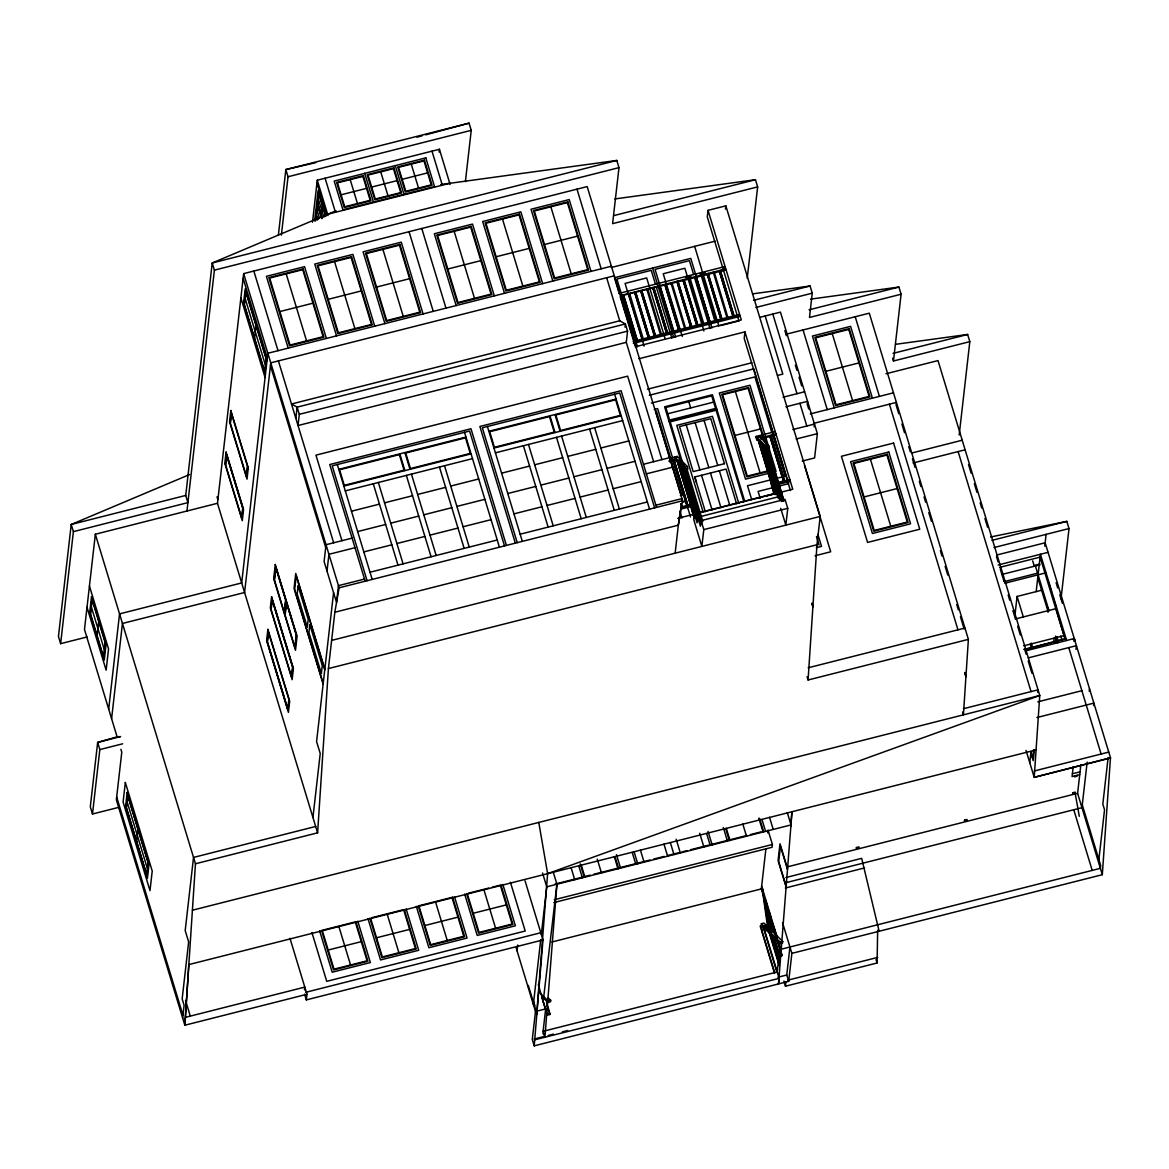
<?xml version="1.0" encoding="UTF-8"?>
<svg xmlns="http://www.w3.org/2000/svg" width="1169" height="1169" viewBox="0 0 1169 1169"><rect width="100%" height="100%" fill="white"/><g stroke="black" fill="none" stroke-linecap="round" stroke-linejoin="round"><path stroke-width="1.5" d="M331.616 640.393L675.156 553.185L678.341 525.173L682.638 500.756L587.174 186.572L243.649 273.619L217.478 503.284L95.347 534.233L195.457 863.774L184.848 1025.228L306.979 994.278L289.97 938.283M195.457 863.774L317.603 832.825L328.416 668.566L334.831 612.235L339.112 587.817L243.649 273.619M536.659 1014.677L547.618 873.638L538.777 822.435M791.91 811.724L790.858 826.425L791.895 811.914M786.123 334.246L869.283 313.175L968.385 639.37L808.071 679.993L816.97 544.754L820.2 516.42L725.832 205.832L708.019 210.347L707.274 216.879L738.983 321.227M968.385 639.37L963.417 714.829L962.555 711.994M535.534 1011.01L532.29 1039.489L534.218 1045.846L788.68 981.361L791.881 953.363L1102.309 874.69L1110.477 757.746L1034.214 777.341L1026.031 750.41M553.258 872.132L556.926 884.246L544.915 1037.239L543.103 1031.306L545.66 1008.905L535.49 1011.492L516.187 947.957M780.775 955.073L778.51 983.947L779.139 978.351L777.21 971.98L779.168 954.868M790.989 824.744L780.907 953.334L777.137 940.913M534.218 1045.846L542.986 939.92L525.042 880.812M693.597 513.746L691.2 504.423L680.928 507.025M1075.144 793.035L1075.232 792.1L1072.704 792.743L1072.601 793.678L1075.144 793.035L1079.294 816.313M87.061 636.973L60.627 643.666L73.399 531.632L71.221 524.457L189.568 474.556M95.347 534.233L84.489 629.463L117.105 736.806L120.553 736.602L97.655 742.417L90.305 806.829L92.497 814.004L118.917 807.311M90.554 613.798L92.132 600.033M97.1 635.337L98.664 621.572M103.646 656.876L105.21 643.111M92.497 814.004L99.833 749.592L97.655 742.417L117.105 736.806M108.688 709.115L119.545 613.886L241.676 582.936L267.847 353.272L611.372 266.225M111.596 718.687L122.453 623.457L244.584 592.508L270.755 362.843L614.28 275.796M136.598 841.432L137.986 829.289M73.399 531.632L187.902 502.626L185.725 495.437L212.217 262.981L336.029 210.771M186.952 511.028L214.395 270.156L212.217 262.981L616.808 160.445L618.986 167.635L612.6 223.644L757.644 186.894L755.466 179.705L614.806 198.949M225.661 464.721L226.728 455.384L242.714 508.033L241.647 517.37M230.395 423.178L231.462 413.841M244.423 304.408L245.811 292.265M254.608 337.914L255.982 325.771M182.656 1018.053L184.103 1005.369L182.159 998.925L188.647 941.922L185.199 930.553L193.528 857.418L315.674 826.468M246.381 475.827L247.448 466.489M278.383 235.027L285.85 169.578L469.061 123.154L471.239 130.329L465.394 181.633M264.778 371.421L266.167 359.278M281.378 235.13L288.027 176.753L285.85 169.578L315.703 162.652M312.503 222.212L317.281 180.216L439.427 149.267L450.123 184.468M314.622 220.956L318.1 190.547L325.786 215.885M268.505 632.707L267.438 642.044L287.793 709.057L288.86 699.72M271.164 609.37L272.231 600.033L292.586 667.046L291.519 676.383M274.51 579.956L275.899 567.827L285.631 599.829L284.242 611.971M315.44 220.342L316.01 215.447L317.018 218.793M315.63 220.941L316.156 216.28L317.194 219.699M316.375 214.409L317.442 205.072M318.713 193.879L317.647 203.216L321.285 215.169L322.352 205.846M295.845 418.356L297.116 407.148L291.49 403.992L619.731 320.803L625.371 323.959L627.563 331.148L626.277 342.342L661.902 459.607M625.006 327.159L625.371 323.959L297.116 407.148L299.308 414.323L298.022 425.531L626.277 342.342M284.403 612.804L285.835 600.194M284.944 614.602L286.376 601.991M285.148 614.967L286.537 602.824L296.254 634.84L294.88 646.968M327.013 571.115L328.927 554.311L355.011 547.691M333.56 592.654L316.58 741.614L320.233 753.494L312.941 817.467M304.481 989.909L304.802 987.104L185.71 1017.278M542.986 939.92L306.351 999.89L306.979 994.278M439.106 152.087L439.427 149.267M517.063 950.835L517.721 945.02M533.356 1004.463L540.721 939.788M541.335 934.44L546.756 886.818L542.548 872.98M543.132 1001.979L556.926 884.246M623.545 295.874L622.668 295.421L725.335 270.083L725.452 269.031L621.002 295.494M543.015 1033.849L543.117 1032.914M548.188 997.829L550.701 1000.284L550.526 1001.789L547.983 1002.432L548.144 1000.927L539.391 992.335M628.63 294.588L629.667 293.638L643.447 339.463L642.482 339.711L628.717 293.887M546.522 1002.374L549.927 1013.581L549.825 1014.517L547.282 1015.16L538.295 984.649M634.679 293.054L635.717 292.104L649.482 337.929L648.532 338.177L634.723 292.703L635.673 292.455L649.482 337.929M640.714 291.519L641.752 290.584L655.575 336.044L654.582 336.643L655.531 336.394L641.723 290.935L640.758 291.169L654.582 336.643M636.491 340.88L622.624 295.772L623.588 295.523L637.397 340.997M646.764 289.985L647.801 289.05L661.566 334.875L660.617 335.108L646.837 289.284M642.482 339.711L643.447 339.463M652.813 288.465L653.836 287.516L667.616 333.34L653.807 287.866L652.843 288.115L666.666 333.574L652.886 287.764M648.532 338.177L634.752 292.352M658.848 286.931L659.886 285.981L673.665 331.806M664.898 285.397L665.935 284.447L679.7 330.272L665.892 284.798L664.927 285.046L678.751 330.52M661.566 334.875L660.66 334.758M670.933 283.862L671.97 282.927L685.75 328.737L684.786 328.986L671.021 283.161M676.983 282.328L677.099 281.276M677.932 282.094L678.049 281.042M672.745 331.704L658.936 286.23M683.017 280.794L683.149 279.756M683.982 280.56L684.099 279.508M689.067 279.274L689.184 278.222M690.017 279.026L690.148 277.974M684.786 328.986L685.75 328.737M673.169 460.528L674.148 460.104L673.169 460.528L686.963 506.177M695.117 277.74L695.234 276.688M675.434 459.709L674.732 457.05L684.815 467.162L685.37 469.69L687.927 469.032L687.357 466.519L677.275 456.407L671.547 457.853M696.066 277.491L696.183 276.439M690.835 327.452L677.026 281.977L677.976 281.744L691.785 327.218L690.835 327.452L677.056 281.627L678.02 281.393L691.829 326.867L690.879 327.101M677.158 457.444L677.275 456.407M701.152 276.205L701.268 275.153M702.116 275.972L702.233 274.92M697.878 325.333L696.914 325.567L683.105 280.107L684.055 279.859L697.878 325.333L684.026 280.209L683.061 280.458L696.885 325.917M707.201 274.671L707.318 273.619M708.151 274.437L708.268 273.385M702.92 324.397L703.913 323.798L702.92 324.397L689.155 278.573L690.105 278.324L703.884 324.149M713.236 273.137L713.368 272.099M714.201 272.903L714.317 271.851M709.013 322.512L695.146 277.389L696.11 277.141L709.963 322.264L696.139 276.79L695.19 277.038L709.013 322.512L709.963 322.264M693.232 515.617L690.631 505.534L681.206 507.916M725.452 209.09L725.832 205.832M719.286 271.617L719.403 270.565M694.328 513.892L693.699 519.489L701.868 546.405L703.796 529.601L685.75 470.04M618.693 293.507L724.722 266.634L725.335 270.083M698.317 519.927L681.293 464.4M721.054 319.795L707.274 273.97L708.239 273.736L722.047 319.21L721.054 319.795L707.245 274.32L708.195 274.087L722.004 319.561M701.897 521.447L685.794 468.901L686.948 468.871L702.817 521.549M727.103 318.26L728.097 317.676L727.103 318.26L713.324 272.45L714.274 272.202L728.053 318.026M633.233 341.377L739.261 314.505L739.539 315.396L739.407 316.507L633.379 343.379M747.225 278.324L757.644 186.894M638.917 358.737L744.945 331.879L744.2 338.411L790.434 490.571M774.813 494.443L757.804 438.916L756.767 439.851L756.036 437.454L756.153 436.417L775.252 431.58M756.767 439.851L756.854 439.076L766.806 449.042L769.348 448.399L768.793 445.886L758.71 435.774M763.766 438.083L764.804 437.133L767.361 445.564M764.804 437.133L763.81 437.732M769.816 436.548L769.933 435.496M771.379 484.098L773.776 493.493M771.525 486.114L771.657 485.003M682.389 466.679L700.421 526.24L701.064 520.629L785.027 499.353L787.76 508.325L785.846 525.129L780.731 508.31M752.515 293.872L810.073 285.996L812.25 293.171L809.489 317.457L901.094 294.237L898.903 287.063L810.599 299.132M776.084 937.45L761.34 888.922L765.9 848.869M767.726 832.912L768.033 830.107L772.402 844.471L772.081 847.277L553.828 902.585M814.135 426.89L814.457 424.084L792.86 429.549M774.068 937.816L780.015 943.631L782.558 942.988L782.733 941.483L763.941 923.072L761.399 923.715L760.975 927.455L760.434 925.658L760.332 926.593L774.521 973.324M759.894 317.325L780.439 312.123L817.365 433.655L814.603 457.927L802.27 461.054M774.638 972.418L761.706 929.837L762.13 926.111L773.513 937.275L779.314 956.359L781.856 955.716L781.973 954.781L777.59 940.373M767.77 924.781L767.872 923.846M767.755 927.879L762.203 889.141M780.015 943.631L780.191 942.126L761.399 923.715M779.314 956.359L773.761 936.837M877.656 930.217L877.086 962.993L785.48 986.212L785.948 982.004M788.68 981.361L786.752 975.004L789.937 947.007M895.512 344.329L967.64 334.466L969.817 341.64L893.481 360.987L901.094 294.237M959.179 435.058L969.817 341.64M1014.882 615.858L1017.088 596.453L1042.28 590.067M1036.172 591.616L1040.425 554.267L1066.625 640.495L1074.238 638.493L1073.916 641.299L1075.188 640.963L1074.647 639.18L1073.347 639.385M1044.765 546.186L1046.109 534.365M1029.743 762.626L1030.926 752.222L1032.724 758.111L1033.688 749.65M1037.751 692.384L1038.043 689.827L963.431 708.721M1047.672 611.782L1048.067 608.275M1034.36 750.264L1033.177 760.61L1030.853 752.924M1053.78 641.518L1054.175 638.026M1055.446 642.205L1056.045 636.959M1061.014 598.82L1069.021 528.563L1066.829 521.374L990.567 536.995M1075.991 649.409L1076.415 645.668L1028.267 657.869M1073.2 766.776L1072.09 776.581L1079.718 774.652M1074.618 775.938L1074.516 776.874L1077.058 776.231L1077.16 775.295M1102.309 874.69L1077.599 793.313L1080.872 764.599M1089.23 691.244L1089.508 688.746M1087.155 762.1L1081.953 807.677L785.612 882.77M1093.585 705.608L1093.877 703.11L1036.918 717.547M1108.124 757.629L1102.82 804.126L1104.544 809.781L1098.875 859.522M678.4 524.706L680.314 510.78M547.633 873.667L1039.767 695.497L938.006 360.578L885.956 373.773M416.982 137.197L422.184 135.794M425.662 134.859L469.061 123.154M691.098 505.519L689.184 506.016L690.499 506.645M693.363 514.506L694.196 514.287M288.027 176.753L471.239 130.329M341.1 194.799L366.555 188.355M371.64 187.069L397.095 180.625M402.18 179.325L427.62 172.88M328.007 214.161L449.758 183.299M214.395 270.156L618.986 167.635M613.959 215.564L755.466 179.705M279.844 311.568L312.927 303.195M328.197 299.322L361.279 290.935M375.907 287.223L409.618 278.69M447.785 269.016L480.868 260.629M496.138 256.756L529.221 248.383M543.848 244.672L577.559 236.123M611.27 267.496L715.165 241.165M685.721 277.535L691.025 276.191M699.866 273.955L705.17 272.611M725.408 269.381L719.359 270.916L733.138 316.799L719.315 271.325L725.364 269.791M628.674 294.237L629.623 293.989M646.808 289.634L647.758 289.401M658.892 286.58L659.842 286.332M670.977 283.512L671.927 283.278M689.111 278.923L690.061 278.675M701.195 275.855L702.145 275.621M713.28 272.801L714.23 272.552M299.308 414.323L627.563 331.148M753.698 300.287L810.073 285.996M755.875 307.462L812.25 293.171M648.576 337.826L649.526 337.578M666.695 333.223L667.66 332.99M679.744 329.921L678.794 330.169L664.971 284.695M715.048 320.978L715.998 320.73M721.098 319.444L722.047 319.21M633.51 342.269L739.539 315.396M634.884 342.035L645.478 339.346M652.55 337.549L657.855 336.204M661.391 335.313L666.681 333.969M675.521 331.733L686.13 329.044M689.652 328.153L700.26 325.464M703.796 324.573L709.101 323.228M717.927 320.978L728.535 318.304M732.072 317.398L737.376 316.054M635.278 346.784L741.307 319.911L708.019 210.347M720.557 325.581L737.654 321.256M809.065 309.829L898.903 287.063M185.725 495.437L71.221 524.457L58.45 636.491L60.627 643.666M647.494 389.204L751.857 362.77M338.747 469.339L465.978 437.089M488.876 431.288L616.107 399.053M777.546 375.439L782.821 374.095L765.169 315.981M343.832 486.085L471.063 453.85M493.961 448.048L621.192 415.799M345.293 490.878L472.51 458.643M495.422 452.827L622.653 420.592M893.043 353.374L967.64 334.466M825.869 371.304L858.952 362.916M667.747 413.753L713.631 402.121M783.04 397.241L804.637 391.761M351.474 511.218L379.457 504.131M384.543 502.831L412.54 495.744M417.625 494.458L445.623 487.356M450.708 486.07L478.691 478.983M501.603 473.167L529.586 466.08M534.671 464.794L562.669 457.693M567.754 456.407L595.752 449.32M600.837 448.019L628.834 440.932M785.948 406.812L807.545 401.347L807.224 404.153L808.714 409.018M810.322 413.899L893.481 392.828M734.965 435.438L760.478 428.979M357.641 531.559L385.638 524.472M390.724 523.186L418.721 516.084M423.806 514.798L451.804 507.697M456.889 506.411L484.872 499.324M507.784 493.523L535.767 486.421M540.852 485.135L568.85 478.048M573.935 476.747L601.933 469.66M607.018 468.374L635.015 461.273M352.103 538.12L326.019 544.725L324.105 561.529L336.54 602.459L338.455 585.654L364.538 579.05M643.461 464.283L669.545 457.678M756.036 437.454L761.253 436.139M813.595 423.383L896.389 402.399L896.097 404.971L898.727 413.651M668.785 461.127L675.463 459.432M761.18 437.717L775.968 433.962L775.851 435.014L760.741 438.843M775.938 434.313L769.889 435.847L783.654 481.73L769.845 436.256L775.88 434.722M669.676 461.93L677.888 459.841M646.369 473.854L672.453 467.249M684.815 467.162L687.357 466.519M756.168 436.417L766.25 446.529L768.793 445.886M796.221 439.003L817.365 433.655M782.967 501.238L766.893 448.341L768.062 448.312M363.822 551.9L391.82 544.812M396.905 543.527L424.902 536.425M429.987 535.139L457.985 528.052M463.07 526.751L491.053 519.664M513.965 513.863L541.948 506.762M547.034 505.476L575.031 498.389M580.116 497.088L608.114 490.001M613.199 488.715L641.182 481.613M370.003 572.24L497.234 540.005M520.147 534.204L647.363 501.954M655.897 505.213L681.98 498.608M339.112 587.817L682.638 500.756M778.072 478.004L785.071 476.236L772.899 436.154M778.072 482.402L789.791 479.436M772.577 484.141L771.584 484.726L772.534 484.492M777.765 483.455L790.054 480.342L789.937 481.438L777.648 484.565M681.089 509.026L689.447 506.908M780.424 485.749L788.666 483.659L753.786 368.849L649.336 395.239M911.893 452.987L962.204 440.231M699.588 512.563L778.306 492.602M677.801 518.349L693.597 514.345M700.626 512.563L772.592 494.326M780.454 492.339L792.743 489.226L744.945 331.879M779.913 496.416L697.703 517.253L697.06 522.864L678.502 461.58M913.047 462.997L965.112 449.802M780.6 497.278L779.606 497.862L763.737 445.184M334.831 612.235L678.341 525.173M703.796 529.601L787.76 508.325M864.052 496.942L897.134 488.554M675.156 553.185L820.2 516.42M328.416 668.566L816.97 544.754M816.313 547.706L821.515 546.376L817.891 534.408M815.056 555.757L830.691 551.783L804.52 465.627M99.833 749.592L122.657 743.805M991.97 540.356L1066.829 521.374M994.059 547.545L1069.021 528.563M996.572 555.07L1045.159 542.767L1110.55 757.994L1034.214 777.341L1039.767 695.497L192.403 910.213M998.151 564.978L1048.067 552.338M999.583 567.403L1040.103 557.131L1065.134 639.443M1039.767 564.086L1035.179 565.241L1049.061 610.919M1001.935 574.461L1039.986 564.817M1004.113 581.636L1037.59 573.161M1004.785 583.258L1045.729 572.883M808.159 667.791L964.951 628.06M1015.554 618.912L1055.972 608.669L1064.155 635.585L1023.723 645.829M1023.796 649.409L1066.084 638.698L1025.505 649.438M1026.104 650.753L1066.625 640.495M1037.838 701.838L1081.88 690.689M371.625 917.753L402.545 909.92M468.316 893.248L488.934 888.031M492.368 887.154L500.96 884.977L512.957 924.474L478.603 933.183L466.606 893.686M1036.187 749.855L188.837 964.586L184.848 1025.228L116.359 799.801L121.781 752.193L120.904 749.314M555.056 884.085L590.257 875.157M593.779 874.266L650.11 860.004M653.632 859.098L664.197 856.424M667.704 855.533L678.268 852.859M681.79 851.967L687.065 850.623M690.587 849.731L746.918 835.47M750.44 834.578L761.004 831.89M546.756 886.818L791.033 824.919L787.321 812.674M1034.185 770.999L1108.753 752.091M328.197 950.032L361.279 941.644M376.535 937.772L409.618 929.399M424.888 925.527L457.97 917.139M473.24 913.267L506.323 904.894M554.296 899.735L772.402 844.471M1072.411 773.776L1080.039 771.847M788.081 866.682L1077.599 793.313M305.927 992.262L540.809 932.73M785.919 877.539L861.67 858.353L879.132 931.255M551.885 942.009L761.34 888.922M785.305 888.016L864.578 867.924M766.703 904.134L765.666 904.397L766.557 903.184M772.855 930.831L766.645 910.388L767.463 909.19M766.645 910.388L767.609 910.14M767.405 915.444L768.354 915.195L767.551 916.394L767.405 915.444L772.212 931.722M770.517 929.209L768.442 922.399L769.26 921.201L772.358 931.43M767.858 926.944L769.129 926.622M761.706 929.837L764.248 929.194L777.706 973.47M548.144 1000.927L550.701 1000.284M780.191 942.126L782.733 941.483M779.767 949.579L1100.38 868.333L1100.701 865.528L1082.275 804.871M547.384 1014.224L549.927 1013.581M779.416 955.424L781.973 954.781M542.913 1031.365L777.21 971.98M534.058 1039.051L544.666 1036.362M548.203 1035.456L553.492 1034.112M562.333 1031.876L567.637 1030.532M777.911 977.255L786.752 975.004M787.877 980.163L877.714 957.396M651.396 403.057L754.896 376.915L771.832 432.676M654.216 409.442L657.606 408.58L690.528 516.961M668.96 421.176L716.787 409.092M696.417 482.286L694.795 476.981L726.081 469.076L736.602 503.824M768.033 470.873L747.312 476.104L722.603 394.742L748.145 388.283L764.073 440.845M768.603 471.37L746.859 476.864L721.784 394.304L748.598 387.523L764.76 440.859M680.387 495.598L683.777 494.735M769.29 473.138L745.501 479.144L719.33 392.989L749.972 385.244L776.084 471.414M682.375 502.188L685.779 501.326M771.277 479.714L747.502 485.734L751.711 499.631M771.832 487.926L758.096 491.404L760.201 498.345M766.484 495.89L775.266 493.669M534.73 1039.796L779.139 978.351M440.742 184.541L616.808 160.445M764.672 925.468L770.999 931.664M542.036 996.616L547.983 1002.432M758.126 439.559L774.346 493.859M759.251 440.684L775.5 494.604M760.376 441.809L776.231 494.487M761.501 442.934L778.13 498.14M762.626 444.059L779.431 499.382M764.862 446.31L781.491 501.501M765.987 447.435L782.222 501.355M679.218 460.308L684.186 465.306M685.37 469.69L675.287 459.563L674.674 457.561M1056.104 582.688L1057.682 587.919M1059.757 594.714L1062.402 603.409M1068.787 647.611L1101.125 754.034M1048.856 583.199L1051.472 591.792M1053.561 598.674L1056.177 607.266M1060.794 635.994L1061.817 639.37M1056.893 636.71L1058.456 641.869M1032.68 560.857L1034.127 565.606M1037.765 577.618L1048.213 612.001M1055.534 636.082L1057.624 642.95M1017.088 596.453L1023.386 617.174M1031.248 643.082L1032.826 648.254M1030.24 644.119L1031.306 647.597M1073.77 809.752L1092.197 870.408M968.531 464.546L971.161 473.24M974.332 483.674L976.977 492.383M980.148 502.816L981.741 508.033M984.912 518.466L987.542 527.161M996.529 556.722L998.121 561.938M1000.226 568.908L1003.923 581.081M1008.16 594.992L1009.738 600.208M1012.909 610.642L1015.554 619.336M1017.673 626.292L1020.303 634.986M1024.541 648.912L1026.119 654.129M1028.238 661.084L1031.935 673.256M958.127 451.585L1031.043 691.595M892.605 358.123L893.481 360.987M901.898 424.055L904.528 432.735M908.751 446.631L910.33 451.833M912.448 458.774L915.079 467.454M919.302 481.336L920.88 486.552M924.051 496.971L925.629 502.173M928.785 512.592L931.43 521.272M940.387 550.774L941.98 555.976M945.136 566.395L947.781 575.075M956.739 604.578L958.332 609.794M960.436 616.735L964.133 628.893M889.39 404.167L957.952 629.828M964.922 672.438L965.93 676.69L964.863 673.212M855.211 316.741L879.409 396.393M872.41 398.161L850.594 326.37L812.426 336.044L834.242 407.835M832.24 333.603L852.596 400.616M870.408 459.242L890.471 525.29M803.045 329.965L827.243 409.618M784.852 330.506L786.43 335.708M795.373 365.137L796.951 370.339M799.055 377.266L801.686 385.916M772.811 314.052L797.01 393.705M799.917 403.276L806.815 426.013M816.473 536.542L819.06 545.075M724.722 266.634L725.525 269.732M784.662 481.073L770.839 435.613L784.618 481.482M734.132 316.141L720.323 270.667L734.088 316.551M767.828 447.595L783.961 500.639L783.011 500.887L767.112 448.545M767.843 448.092L783.917 500.99M767.463 448.911L782.704 499.061M763.839 437.381L765.9 444.118M766.338 447.771L782.499 500.946M765.227 446.675L780.059 495.524M764.102 445.535L779.285 495.992M811.973 603.116L812.923 606.258M811.914 603.891L812.879 607.047M762.977 444.41L779.124 497.57M761.867 443.314L776.669 492.544M760.727 442.174L776.494 494.034M759.602 441.034L775.763 494.209M694.649 246.367L702.54 272.348M703.592 275.811L718.847 326.019M715.969 321.08L702.189 275.27L701.239 275.504L715.004 321.329M735.374 391.513L760.098 472.875M711.921 328.007L690.762 258.393L614.426 277.74L618.649 291.665M693.626 274.583L689.403 260.672L655.049 269.367L675.653 337.213M694.678 278.061L710.007 328.504M703.913 330.973L684.859 268.256L663.232 273.751L682.272 336.453M807.092 676.763L808.071 679.993M744.741 501.355L712.418 394.727L664.606 406.812L681.659 462.953M743.835 501.779L716.1 410.231L670.188 421.834L682.784 463.275M738.779 503.313L712.432 416.339L676.778 425.355L703.197 512.314M876.034 959.574L877.086 962.993M704.059 420.387L717.737 465.394M719.344 470.771L729.865 505.534M652.594 268.066L673.753 337.68M655.458 284.257L651.235 270.346L616.881 279.04L637.485 346.886M656.51 287.735L671.839 338.177M688.789 401.668L690.689 407.937M695.146 422.637L708.823 467.644M710.445 473.021L720.995 507.77M665.205 338.893L646.691 277.93L625.064 283.424L644.104 346.126M686.232 424.902L699.91 469.909M701.532 475.272L712.096 510.02M640.802 290.818L654.611 336.292M694.795 476.981L705.36 511.759M686.685 471.019L702.072 521.666M684.669 467.775L701.648 523.654M684.639 468.974L699.486 517.823M683.544 466.65L700.903 523.8M683.514 467.819L698.229 516.23M682.418 465.525L698.492 518.422M680.753 463.859L696.125 514.448M680.387 463.479L697.586 520.088M680.183 463.275L697.542 520.424M679.627 462.719L694.854 512.855M679.262 462.354L695.16 514.696M679.057 462.15L695.131 515.047M678.152 461.229L694.912 516.917L677.932 461.024M689.272 504.906L689.549 505.812M674.148 460.104L687.971 505.578M674.104 460.454L687.927 505.929M623.632 295.173L637.441 340.647M622.668 295.421L636.462 341.056M656.247 410.86L681.322 493.42M655.794 411.62L680.504 492.997M620.242 296.882L635.045 345.615M680.899 503.751L681.907 507.288M680.855 504.102L681.878 507.463M679.89 511.16L682.009 518.101M787.541 868.625L779.986 843.755L778.072 860.559L786.109 886.993M787.482 869.4L780.454 846.239L778.7 861.641L786.167 886.234M606.653 277.725L619.731 320.803M769.538 817.321L773.22 829.435M576.989 189.144L601.187 268.797M653.632 461.711L627.651 376.155L315.937 455.15L341.933 540.706M761.998 819.571L765.593 831.364M759.602 818.402L763.678 831.846M758.842 818.168L763.05 832.007M591.017 271.383L569.201 199.578L531.033 209.251L552.849 281.057M656.554 507.361L621.104 390.694L479.874 426.48L515.324 543.161M782.514 922.56L791.881 953.363M654.64 507.843L619.745 392.974L482.329 427.796L517.239 542.664M614.646 394.26L649.555 509.143M742.826 824.087L746.509 836.2M761.662 886.131L777.458 938.137M778.51 941.6L781.14 950.265M769.158 911.703L770.707 916.817M773.805 927.032L775.88 933.856M765.374 900.072L775.719 934.148M780.278 950.514L781.856 955.716M765.534 903.447L774.842 934.119M766.513 909.438L773.235 931.576M774.959 939.949L779.095 953.583L778.496 950.09M768.311 921.45L771.408 931.664M772.446 935.083L779.182 957.221M772.592 936.033L779.314 958.171M550.847 206.811L571.203 273.824M771.277 934.265L779.182 960.772M769.246 931.518L779.08 963.899M769.319 933.023L779.226 965.623M783.917 981.069L785.48 986.212M763.927 929.413L776.537 970.942M726.285 828.28L729.967 840.394M725.759 828.792L729.324 840.555M723.319 827.55L727.425 841.037M594.656 427.679L619.38 509.056M589.571 428.979L614.295 510.342M542.664 283.629L520.848 211.837L482.68 221.511L504.497 293.302M708.049 831.422L712.155 844.909M706.675 833.629L710.241 845.392M699.705 833.249L703.884 846.999M502.495 219.056L522.864 286.069M555.027 414.527L560.126 431.273M561.573 436.066L586.297 517.443M549.941 415.813L555.027 432.574M556.488 437.352L581.212 518.729M676.164 839.21L680.343 852.975M670.407 842.82L673.987 854.583M663.963 844.15L667.616 856.19M494.326 295.889L472.51 224.083L434.342 233.756L456.158 305.562M528.49 444.454L553.215 525.816M523.405 445.74L548.129 527.102M431.989 151.152L442.32 185.184M454.156 231.316L474.512 298.329M640.422 850.111L644.09 862.167M634.153 851.996L637.719 863.774M632.224 852.449L635.819 864.256M411.269 164.142L418.531 188.077M487.415 426.51L522.324 541.379M616.443 854.641L620.549 868.129M615.069 856.833L618.635 868.611M614.324 856.658L618.006 868.772M421.775 228.481L445.973 308.134M395.268 165.618L403.992 194.332M506.411 545.412L470.975 428.745L329.746 464.531L365.196 581.198M409.048 231.71L433.246 311.363M504.511 545.894L469.602 431.025L332.201 465.846L367.095 580.715M597.257 859.113L601.465 872.965M464.517 432.311L499.426 547.18M380.729 171.872L388.006 195.808M423.076 313.935L401.259 242.144L363.091 251.817L384.908 323.608M581.241 865.045L584.924 877.159M580.204 863.862L584.281 877.32M578.787 865.995L582.381 877.802M364.728 173.348L373.466 202.076M571.071 867.617L574.739 879.731M382.906 249.377L403.261 316.375M444.527 465.73L469.251 547.092M439.442 467.016L464.166 548.393M350.189 179.617L357.466 203.552M374.723 326.195L352.906 254.389L314.739 264.062L336.555 335.868M325.114 178.243L335.445 212.276M404.898 452.578L409.998 469.324M411.444 474.117L436.169 555.48M317.281 180.216L328.036 215.593M399.813 453.864L404.898 470.61M406.359 475.403L431.083 556.765M316.974 182.992L326.692 215.008M325.683 216.499L318.553 193.046L317.442 202.851L322.016 217.916M318.187 198.54L323.901 217.346M316.814 201.755L321.943 218.647M321.358 217.653L317.281 204.239L316.171 214.044L317.924 219.538M334.553 261.622L354.908 328.635M316.901 209.748L319.502 218.296M315.542 212.948L317.588 219.714M510.415 882.288L525.217 931.021L326.736 981.332L311.933 932.584M546.668 1004.098L549.825 1014.517M542.007 997.8L547.282 1015.16M502.845 884.422L515.397 925.79L477.23 935.448L464.677 894.095M378.361 482.49L403.086 563.867M500.493 885.737L512.139 924.036L479.056 932.424L467.425 894.124M533.298 1000.562L534.847 1005.676M528.286 985.394L536.176 1011.36M373.276 483.791L398.001 565.153M326.385 338.44L304.568 266.649L266.4 276.322L288.202 348.114M483.966 889.93L495.598 928.23M286.2 273.867L306.57 340.88M337.286 464.546L372.195 579.429M454.493 896.681L467.059 938.035L428.891 947.708L416.325 906.355M452.155 897.997L463.786 936.281L430.703 944.669L419.072 906.384M253.834 271.047L278.032 350.7M278.397 360.914L333.662 542.796M435.613 902.19L447.245 940.475M270.448 365.649L325.698 547.53M243.123 278.295L267.321 357.948M267 360.739L245.183 288.948L243.59 302.946L265.407 374.752M245.11 298.343L265.48 365.356M240.887 297.89L265.085 377.543M406.14 908.927L418.707 950.28L380.539 959.954L367.972 918.6M404.255 909.482L416.252 948.98L381.898 957.674L369.901 918.191M403.802 910.242L415.433 948.541L382.365 956.914L370.719 918.629M324.836 669.209L295.757 573.468L294.047 588.416L323.141 684.143M324.763 669.895L296.21 575.966L294.676 589.512L323.214 683.441M387.26 914.436L398.892 952.735M357.802 921.187L370.368 962.54L332.201 972.213L319.634 930.86M355.464 922.502L367.095 960.786L334.013 969.174L322.381 930.875M216.996 496.81L217.887 499.718M217.478 503.284L317.603 832.825M338.922 926.696L350.554 964.98M304.598 994.147L306.351 999.89M89.443 586.049L108.542 648.941L106.131 670.188L87.017 607.296M91.343 606.916L104.421 649.993M127.114 801.861L147.469 868.859M185.535 1000.43L190.299 1016.124M116.666 797.01L182.978 1015.247M766.25 446.529L766.806 449.042M778.437 950.806L779.255 956.213M769.26 921.201L769.407 922.151M770.298 928.157L770.152 927.207L769.348 928.405M762.539 888.411L768.457 928.025M91.503 596.701L89.721 612.337L104.26 660.207L106.043 644.572L91.503 596.701M91.971 599.2L90.349 613.433L103.793 657.709L105.415 643.476L91.971 599.2M125.331 782.485L123.096 802.08L149.997 890.632L152.233 871.037L125.331 782.485M127.187 792.465L125.594 806.464L147.411 878.255L149.004 864.256L127.187 792.465M127.655 794.949L126.223 807.56L146.943 875.771L148.375 863.16L127.655 794.949M127.801 795.782L126.427 807.925L146.783 874.938L148.171 862.795L127.801 795.782M226.099 452.052L224.828 463.26L242.275 520.702L243.547 509.494L226.099 452.052M230.834 410.509L229.562 421.717L247.01 479.158L248.281 467.951L230.834 410.509M226.567 454.551L225.442 464.356L241.808 518.203L242.933 508.398L226.567 454.551M231.301 413.008L230.176 422.813L246.542 476.66L247.667 466.855L231.301 413.008M245.651 291.446L244.219 304.042L264.939 372.253L266.371 359.643L245.651 291.446M267.891 629.375L266.605 640.583L288.422 712.374L289.693 701.181L267.891 629.375M271.603 596.701L270.331 607.909L292.148 679.7L293.419 668.507L271.603 596.701M275.285 564.495L273.678 578.494L295.494 650.3L297.087 636.287L275.285 564.495M268.344 631.874L267.233 641.679L287.954 709.89L289.079 700.085L268.344 631.874M272.07 599.2L270.96 609.005L291.68 677.216L292.791 667.411L272.07 599.2M275.738 566.994L274.306 579.59L295.026 647.801L296.473 635.205L275.738 566.994M298.08 585.947L297.174 593.881L307.315 627.242L308.207 619.307L298.08 585.947M309.843 624.67L308.937 632.604L321.358 673.461L322.249 665.526L309.843 624.67M694.737 518.422L676.807 459.899L694.737 518.422M856.424 847.554L856.322 848.489L858.864 847.846L858.967 846.911L856.424 847.554M964.557 820.141L964.454 821.076L966.997 820.433L967.099 819.498L964.557 820.141M425.808 157.873L334.202 181.093L342.926 209.806L434.532 186.602L425.808 157.873M363.369 175.628L336.657 182.408L344.285 207.527L371.011 200.761L363.369 175.628M393.909 167.898L367.183 174.663L374.825 199.797L401.537 193.017L393.909 167.898M424.435 160.153L397.723 166.933L405.365 192.052L432.077 185.286L424.435 160.153M362.916 176.387L337.476 182.846L344.738 206.767L370.193 200.323L362.916 176.387M393.456 168.657L368.001 175.102L375.278 199.037L400.719 192.593L393.456 168.657M423.982 160.913L398.541 167.357L405.818 191.292L431.259 184.848L423.982 160.913M303.195 268.928L268.855 277.623L289.576 345.834L323.93 337.125L303.195 268.928M351.548 256.669L317.194 265.378L337.914 333.589L372.268 324.88L351.548 256.669M399.9 244.423L365.546 253.118L386.267 321.329L420.621 312.62L399.9 244.423M471.151 226.362L436.797 235.071L457.517 303.282L491.871 294.573L471.151 226.362M519.489 214.117L485.135 222.811L505.87 291.023L540.21 282.313L519.489 214.117M567.842 201.857L533.488 210.566L554.208 278.777L588.562 270.068L567.842 201.857M302.742 269.688L269.674 278.061L290.029 345.074L323.112 336.687L302.742 269.688M351.095 257.428L318.012 265.816L338.367 332.829L371.45 324.441L351.095 257.428M399.447 245.183L366.365 253.556L386.72 320.569L419.803 312.196L399.447 245.183M470.683 227.122L437.615 235.51L457.97 302.523L491.053 294.135L470.683 227.122M519.036 214.877L485.953 223.25L506.323 290.263L539.391 281.875L519.036 214.877M567.389 202.617L534.306 211.005L554.661 278.017L587.744 269.63L567.389 202.617M849.235 328.65L814.881 337.359L835.601 405.555L869.955 396.861L849.235 328.65M848.782 329.41L815.699 337.797L836.054 404.795L869.137 396.423L848.782 329.41M399.36 454.624L339.565 469.777L344.285 485.325L404.079 470.172L399.36 454.624M465.525 437.849L405.716 453.017L410.451 468.564L470.245 453.411L465.525 437.849M549.488 416.573L489.694 431.726L494.414 447.289L554.223 432.135L549.488 416.573M615.654 399.813L555.845 414.966L560.579 430.513L620.374 415.36L615.654 399.813M724.444 463.698L693.173 471.618L679.54 426.583L710.81 418.692L724.444 463.698M893.584 443.066L841.417 456.275L867.588 542.431L919.755 529.221L893.584 443.066M888.761 452.008L850.594 461.682L872.41 533.488L910.578 523.814L888.761 452.008M887.403 454.288L853.049 462.997L873.769 531.208L908.123 522.499L887.403 454.288M886.95 455.048L853.867 463.435L874.222 530.448L907.305 522.061L886.95 455.048M355.917 921.742L321.563 930.451L333.56 969.934L367.914 961.225L355.917 921.742M452.608 897.237L418.254 905.946L430.25 945.429L464.604 936.72L452.608 897.237M711.731 395.867L665.833 407.47L669.647 420.036L715.56 408.434L711.731 395.867"/></g></svg>
